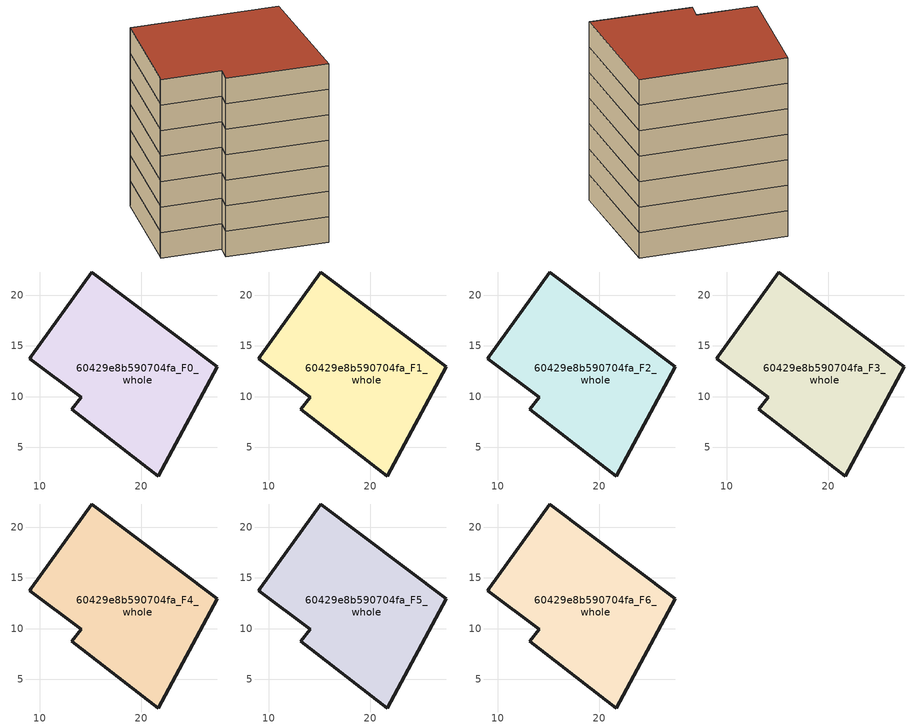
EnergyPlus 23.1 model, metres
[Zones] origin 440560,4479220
60429e8b590704fa_F0_whole
 floor ground (EU_floor_Construction): 27.54,12.95 21.68,2.15 13.15,8.73 14.08,9.95 9,13.75 9.15,13.96 15.15,22.31 z0
 wall outside (EU_wall_Construction): 9.15,13.96 9,13.75 14.08,9.95 13.15,8.73 21.68,2.15 27.54,12.95 15.15,22.31 9.15,13.96 z0:3
60429e8b590704fa_F1_whole
 floor to 60429e8b590704fa_F0_whole (EU_floor_Construction): 27.54,12.95 21.68,2.15 13.15,8.73 14.08,9.95 9,13.75 9.15,13.96 15.15,22.31 z3
 wall outside (EU_wall_Construction): 9.15,13.96 9,13.75 14.08,9.95 13.15,8.73 21.68,2.15 27.54,12.95 15.15,22.31 9.15,13.96 z3:6
60429e8b590704fa_F2_whole
 floor to 60429e8b590704fa_F1_whole (EU_floor_Construction): 27.54,12.95 21.68,2.15 13.15,8.73 14.08,9.95 9,13.75 9.15,13.96 15.15,22.31 z6
 wall outside (EU_wall_Construction): 9.15,13.96 9,13.75 14.08,9.95 13.15,8.73 21.68,2.15 27.54,12.95 15.15,22.31 9.15,13.96 z6:9
60429e8b590704fa_F3_whole
 floor to 60429e8b590704fa_F2_whole (EU_floor_Construction): 27.54,12.95 21.68,2.15 13.15,8.73 14.08,9.95 9,13.75 9.15,13.96 15.15,22.31 z9
 wall outside (EU_wall_Construction): 9.15,13.96 9,13.75 14.08,9.95 13.15,8.73 21.68,2.15 27.54,12.95 15.15,22.31 9.15,13.96 z9:12
60429e8b590704fa_F4_whole
 floor to 60429e8b590704fa_F3_whole (EU_floor_Construction): 27.54,12.95 21.68,2.15 13.15,8.73 14.08,9.95 9,13.75 9.15,13.96 15.15,22.31 z12
 wall outside (EU_wall_Construction): 9.15,13.96 9,13.75 14.08,9.95 13.15,8.73 21.68,2.15 27.54,12.95 15.15,22.31 9.15,13.96 z12:15
60429e8b590704fa_F5_whole
 floor to 60429e8b590704fa_F4_whole (EU_floor_Construction): 27.54,12.95 21.68,2.15 13.15,8.73 14.08,9.95 9,13.75 9.15,13.96 15.15,22.31 z15
 wall outside (EU_wall_Construction): 9.15,13.96 9,13.75 14.08,9.95 13.15,8.73 21.68,2.15 27.54,12.95 15.15,22.31 9.15,13.96 z15:18
60429e8b590704fa_F6_whole
 floor to 60429e8b590704fa_F5_whole (EU_floor_Construction): 27.54,12.95 21.68,2.15 13.15,8.73 14.08,9.95 9,13.75 9.15,13.96 15.15,22.31 z18
 wall outside (EU_wall_Construction): 9.15,13.96 9,13.75 14.08,9.95 13.15,8.73 21.68,2.15 27.54,12.95 15.15,22.31 9.15,13.96 z18:21
 roof outside (EU_roof_Construction): 21.68,2.15 27.54,12.95 15.15,22.31 9.15,13.96 9,13.75 14.08,9.95 13.15,8.73 z21
[Building]
EU S2 Campaign: North Axis=0; Terrain=City; Solar Distribution=FullExterior
[Site:Location]
Madrid: Latitude=40.5; Longitude=-3.5; Time Zone=1; Elevation=609
[SizingPeriod:WeatherFileDays]
AnnualSizingPeriod: Begin Month=1; Begin Day of Month=1; End Month=12; End Day of Month=31; Day of Week for Start Day=Monday; Use Weather File Daylight Saving Period=No; Use Weather File Rain and Snow Indicators=No
[MATERIAL]
EU_InternalMass_Material: Roughness=MediumRough; Thickness=0.1; Conductivity=1; Density=1800; Specific Heat=900; Thermal Absorptance=0.9; Solar Absorptance=0.7; Visible Absorptance=0.7
[MATERIAL:NOMASS] Roughness=MediumRough; Thermal Absorptance=0.9; Solar Absorptance=0.7; Visible Absorptance=0.7
Name | Thermal Resistance
EU_wall_NoMass | 1.60022
EU_roof_NoMass | 1.57597
EU_floor_NoMass | 0.470652
[CONSTRUCTION]
EU_wall_Construction: EU_wall_NoMass
EU_roof_Construction: EU_roof_NoMass
EU_floor_Construction: EU_floor_NoMass
EU_InternalMass_Construction: EU_InternalMass_Material
[ZONE] Type=1; Multiplier=1; Ceiling Height=autocalculate; Floor Area=autocalculate; Part of Total Floor Area=Yes
Name | Volume
60429e8b590704fa_F0_whole | 561.451
60429e8b590704fa_F1_whole; 60429e8b590704fa_F2_whole; 60429e8b590704fa_F3_whole; 60429e8b590704fa_F4_whole; 60429e8b590704fa_F5_whole; 60429e8b590704fa_F6_whole | 561.452
[INTERNALMASS] Construction=EU_InternalMass_Construction; Surface Area=187.15
Name | Zone or ZoneList
60429e8b590704fa_F0_whole_EU_InternalMass | 60429e8b590704fa_F0_whole
60429e8b590704fa_F1_whole_EU_InternalMass | 60429e8b590704fa_F1_whole
60429e8b590704fa_F2_whole_EU_InternalMass | 60429e8b590704fa_F2_whole
60429e8b590704fa_F3_whole_EU_InternalMass | 60429e8b590704fa_F3_whole
60429e8b590704fa_F4_whole_EU_InternalMass | 60429e8b590704fa_F4_whole
60429e8b590704fa_F5_whole_EU_InternalMass | 60429e8b590704fa_F5_whole
60429e8b590704fa_F6_whole_EU_InternalMass | 60429e8b590704fa_F6_whole
[OTHEREQUIPMENT] Fuel Type=Electricity; Design Level Calculation Method=Watts/Area; Power per Zone Floor Area=1; Fraction Latent=0; Fraction Radiant=0; Fraction Lost=0; Carbon Dioxide Generation Rate=0; EndUse Subcategory=EU_Step8_InternalGains
Name | Zone or ZoneList or Space or SpaceList | Schedule
EU_Step8_InternalGain_60429e8b590704fa_F0_whole_f000 | 60429e8b590704fa_F0_whole | EU_Step8_GainSchedule_60429e8b590704fa_F0_whole_f000
EU_Step8_InternalGain_60429e8b590704fa_F1_whole_f000 | 60429e8b590704fa_F1_whole | EU_Step8_GainSchedule_60429e8b590704fa_F1_whole_f000
EU_Step8_InternalGain_60429e8b590704fa_F2_whole_f000 | 60429e8b590704fa_F2_whole | EU_Step8_GainSchedule_60429e8b590704fa_F2_whole_f000
EU_Step8_InternalGain_60429e8b590704fa_F3_whole_f000 | 60429e8b590704fa_F3_whole | EU_Step8_GainSchedule_60429e8b590704fa_F3_whole_f000
EU_Step8_InternalGain_60429e8b590704fa_F4_whole_f000 | 60429e8b590704fa_F4_whole | EU_Step8_GainSchedule_60429e8b590704fa_F4_whole_f000
EU_Step8_InternalGain_60429e8b590704fa_F5_whole_f000 | 60429e8b590704fa_F5_whole | EU_Step8_GainSchedule_60429e8b590704fa_F5_whole_f000
EU_Step8_InternalGain_60429e8b590704fa_F6_whole_f000 | 60429e8b590704fa_F6_whole | EU_Step8_GainSchedule_60429e8b590704fa_F6_whole_f000
[ZONEVENTILATION:DESIGNFLOWRATE] Schedule=EU_AlwaysOn; Design Flow Rate Calculation Method=AirChanges/Hour; Air Changes per Hour=0.480704; Ventilation Type=Natural; Fan Pressure Rise=0; Fan Total Efficiency=1; Constant Term Coefficient=1; Temperature Term Coefficient=0; Velocity Term Coefficient=0; Velocity Squared Term Coefficient=0; Minimum Indoor Temperature=-100; Maximum Indoor Temperature=100; Delta Temperature=-100; Minimum Outdoor Temperature=-100; Maximum Outdoor Temperature=100; Maximum Wind Speed=40
Name | Zone or ZoneList or Space or SpaceList
EU_ConstantAir_60429e8b590704fa_F0_whole | 60429e8b590704fa_F0_whole
EU_ConstantAir_60429e8b590704fa_F1_whole | 60429e8b590704fa_F1_whole
EU_ConstantAir_60429e8b590704fa_F2_whole | 60429e8b590704fa_F2_whole
EU_ConstantAir_60429e8b590704fa_F3_whole | 60429e8b590704fa_F3_whole
EU_ConstantAir_60429e8b590704fa_F4_whole | 60429e8b590704fa_F4_whole
EU_ConstantAir_60429e8b590704fa_F5_whole | 60429e8b590704fa_F5_whole
EU_ConstantAir_60429e8b590704fa_F6_whole | 60429e8b590704fa_F6_whole
[HVACTEMPLATE:THERMOSTAT] Constant Heating Setpoint=20; Constant Cooling Setpoint=50
EU_HeatOnly_60429e8b590704fa_F0_whole; EU_HeatOnly_60429e8b590704fa_F1_whole; EU_HeatOnly_60429e8b590704fa_F2_whole; EU_HeatOnly_60429e8b590704fa_F3_whole; EU_HeatOnly_60429e8b590704fa_F4_whole; EU_HeatOnly_60429e8b590704fa_F5_whole; EU_HeatOnly_60429e8b590704fa_F6_whole
[HVACTEMPLATE:ZONE:IDEALLOADSAIRSYSTEM] System Availability Schedule=EU_AlwaysOn; Maximum Heating Supply Air Temperature=50; Minimum Cooling Supply Air Temperature=13; Maximum Heating Supply Air Humidity Ratio=0.0156; Minimum Cooling Supply Air Humidity Ratio=0.0077; Heating Limit=NoLimit; Cooling Limit=NoLimit; Heating Availability Schedule=EU_AlwaysOn; Cooling Availability Schedule=EU_CoolingOff; Dehumidification Control Type=ConstantSensibleHeatRatio; Cooling Sensible Heat Ratio=0.7; Dehumidification Setpoint=60; Humidification Control Type=None; Humidification Setpoint=30; Outdoor Air Method=None; Outdoor Air Flow Rate per Person=0.00944; Outdoor Air Flow Rate per Zone Floor Area=0; Outdoor Air Flow Rate per Zone=0; Demand Controlled Ventilation Type=None; Outdoor Air Economizer Type=NoEconomizer; Heat Recovery Type=None; Sensible Heat Recovery Effectiveness=0.7; Latent Heat Recovery Effectiveness=0.65
Name | Template Thermostat
60429e8b590704fa_F0_whole | EU_HeatOnly_60429e8b590704fa_F0_whole
60429e8b590704fa_F1_whole | EU_HeatOnly_60429e8b590704fa_F1_whole
60429e8b590704fa_F2_whole | EU_HeatOnly_60429e8b590704fa_F2_whole
60429e8b590704fa_F3_whole | EU_HeatOnly_60429e8b590704fa_F3_whole
60429e8b590704fa_F4_whole | EU_HeatOnly_60429e8b590704fa_F4_whole
60429e8b590704fa_F5_whole | EU_HeatOnly_60429e8b590704fa_F5_whole
60429e8b590704fa_F6_whole | EU_HeatOnly_60429e8b590704fa_F6_whole
[SIZING:ZONE] Zone Cooling Design Supply Air Temperature Input Method=SupplyAirTemperature; Zone Cooling Design Supply Air Temperature=13; Zone Heating Design Supply Air Temperature Input Method=SupplyAirTemperature; Zone Heating Design Supply Air Temperature=50; Zone Cooling Design Supply Air Humidity Ratio=0.008; Zone Heating Design Supply Air Humidity Ratio=0.008; Cooling Design Air Flow Method=DesignDay; Cooling Design Air Flow Rate=0; Cooling Minimum Air Flow per Zone Floor Area=0.000762; Cooling Minimum Air Flow=0; Cooling Minimum Air Flow Fraction=0.2; Heating Design Air Flow Method=DesignDay; Heating Design Air Flow Rate=0; Heating Maximum Air Flow per Zone Floor Area=0.002032; Heating Maximum Air Flow=0.141576; Heating Maximum Air Flow Fraction=0.3; Account for Dedicated Outdoor Air System=No; Dedicated Outdoor Air System Control Strategy=NeutralSupplyAir; Dedicated Outdoor Air Low Setpoint Temperature for Design=autosize; Dedicated Outdoor Air High Setpoint Temperature for Design=autosize; Zone Load Sizing Method=Sensible Load Only No Latent Load; Zone Latent Cooling Design Supply Air Humidity Ratio Input Method=HumidityRatioDifference; Zone Cooling Design Supply Air Humidity Ratio Difference=0.005; Zone Latent Heating Design Supply Air Humidity Ratio Input Method=HumidityRatioDifference; Zone Humidification Design Supply Air Humidity Ratio Difference=0.005
60429e8b590704fa_F0_whole; 60429e8b590704fa_F1_whole; 60429e8b590704fa_F2_whole; 60429e8b590704fa_F3_whole; 60429e8b590704fa_F4_whole; 60429e8b590704fa_F5_whole; 60429e8b590704fa_F6_whole
[SCHEDULE:CONSTANT]
Name | Hourly Value
EU_AlwaysOn | 1
EU_CoolingOff | 0
[SCHEDULE:FILE] Column Number=1; Rows to Skip at Top=0; Number of Hours of Data=8760; Column Separator=Comma; Interpolate to Timestep=No; Minutes per Item=60; Adjust Schedule for Daylight Savings=Yes
Name | File
EU_Step8_GainSchedule_60429e8b590704fa_F0_whole_f000 | C:\Users\o_iseri\Desktop\OpenUBEM\openubem\outputs\eu_evidence\EU-11\ES-MAD-BERRUGUETE\idfs\60429e8b590704fa\60429e8b590704fa_F0_whole_f000_gain.csv
EU_Step8_GainSchedule_60429e8b590704fa_F1_whole_f000 | C:\Users\o_iseri\Desktop\OpenUBEM\openubem\outputs\eu_evidence\EU-11\ES-MAD-BERRUGUETE\idfs\60429e8b590704fa\60429e8b590704fa_F1_whole_f000_gain.csv
EU_Step8_GainSchedule_60429e8b590704fa_F2_whole_f000 | C:\Users\o_iseri\Desktop\OpenUBEM\openubem\outputs\eu_evidence\EU-11\ES-MAD-BERRUGUETE\idfs\60429e8b590704fa\60429e8b590704fa_F2_whole_f000_gain.csv
EU_Step8_GainSchedule_60429e8b590704fa_F3_whole_f000 | C:\Users\o_iseri\Desktop\OpenUBEM\openubem\outputs\eu_evidence\EU-11\ES-MAD-BERRUGUETE\idfs\60429e8b590704fa\60429e8b590704fa_F3_whole_f000_gain.csv
EU_Step8_GainSchedule_60429e8b590704fa_F4_whole_f000 | C:\Users\o_iseri\Desktop\OpenUBEM\openubem\outputs\eu_evidence\EU-11\ES-MAD-BERRUGUETE\idfs\60429e8b590704fa\60429e8b590704fa_F4_whole_f000_gain.csv
EU_Step8_GainSchedule_60429e8b590704fa_F5_whole_f000 | C:\Users\o_iseri\Desktop\OpenUBEM\openubem\outputs\eu_evidence\EU-11\ES-MAD-BERRUGUETE\idfs\60429e8b590704fa\60429e8b590704fa_F5_whole_f000_gain.csv
EU_Step8_GainSchedule_60429e8b590704fa_F6_whole_f000 | C:\Users\o_iseri\Desktop\OpenUBEM\openubem\outputs\eu_evidence\EU-11\ES-MAD-BERRUGUETE\idfs\60429e8b590704fa\60429e8b590704fa_F6_whole_f000_gain.csv
